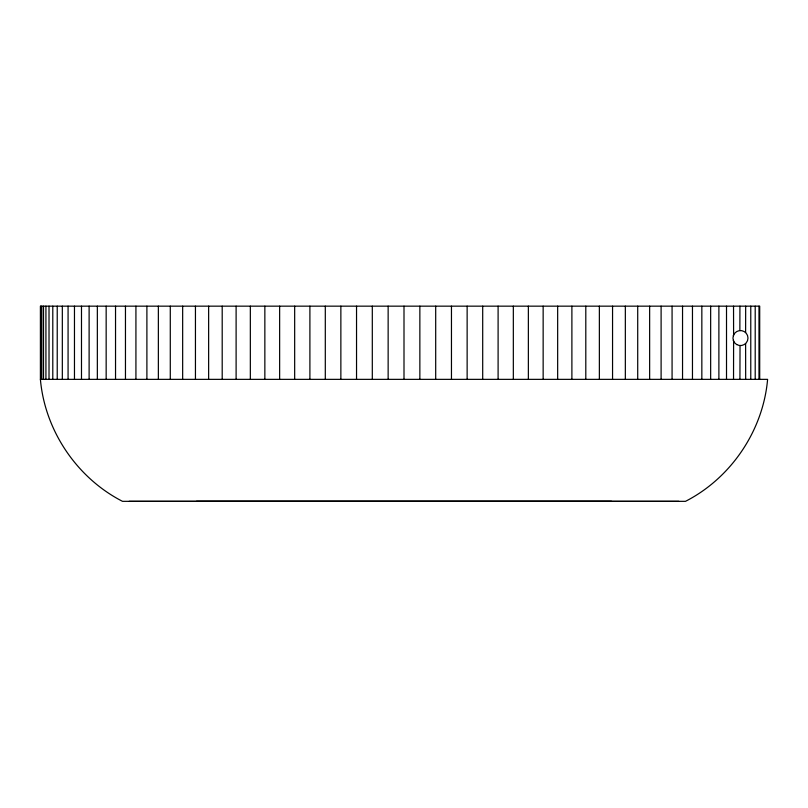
<?xml version="1.0" encoding="UTF-8"?>
<svg xmlns="http://www.w3.org/2000/svg" width="808" height="808" viewBox="0 0 808 808"><rect width="100%" height="100%" fill="white"/><g stroke="black" fill="none" stroke-linecap="round" stroke-linejoin="round"><path stroke-width="1.21" d="M733.533 379.356L733.603 341.239A12.837 12.837 0 0 1 733.422 340.32M739.865 330.583L739.926 306.161M745.612 332.532L745.673 306.161M739.926 379.356L740.037 345.561M196.455 501.334L678.821 501.334M611.545 501.334L129.179 501.334M40.4 379.356L767.6 379.356C763.136 430.472 731.179 477.952 685.497 501.334L122.503 501.334C76.821 477.952 44.864 430.472 40.4 379.356L40.4 306.161L759.702 306.161L759.702 379.356M733.533 306.161L733.603 334.896A12.837 12.837 0 0 0 733.422 335.805M745.612 343.602L745.673 379.356M758.985 306.161L758.985 379.356M755.207 306.161L755.207 379.356M750.773 306.161L750.773 379.356M726.513 306.161L726.513 379.356M718.888 306.161L718.888 379.356M710.656 306.161L710.656 379.356M701.839 306.161L701.839 379.356M692.466 306.161L692.466 379.356M682.538 306.161L682.538 379.356M672.074 306.161L672.074 379.356M661.106 306.161L661.106 379.356M649.642 306.161L649.642 379.356M637.714 306.161L637.714 379.356M625.341 306.161L625.341 379.356M612.555 306.161L612.555 379.356M599.364 306.161L599.364 379.356M585.8 306.161L585.8 379.356M571.892 306.161L571.892 379.356M557.661 306.161L557.661 379.356M543.148 306.161L543.148 379.356M528.361 306.161L528.361 379.356M513.332 306.161L513.332 379.356M498.102 306.161L498.102 379.356M482.699 306.161L482.699 379.356M467.135 306.161L467.135 379.356M451.46 306.161L451.46 379.356M435.694 306.161L435.694 379.356M419.857 306.161L419.857 379.356M404 306.161L404 379.356M388.143 306.161L388.143 379.356M372.306 306.161L372.306 379.356M356.54 306.161L356.54 379.356M340.865 306.161L340.865 379.356M325.301 306.161L325.301 379.356M309.898 306.161L309.898 379.356M294.668 306.161L294.668 379.356M279.639 306.161L279.639 379.356M264.852 306.161L264.852 379.356M250.339 306.161L250.339 379.356M236.108 306.161L236.108 379.356M222.2 306.161L222.2 379.356M208.636 306.161L208.636 379.356M195.445 306.161L195.445 379.356M182.659 306.161L182.659 379.356M170.286 306.161L170.286 379.356M158.358 306.161L158.358 379.356M146.894 306.161L146.894 379.356M135.926 306.161L135.926 379.356M125.462 306.161L125.462 379.356M115.534 306.161L115.534 379.356M106.161 306.161L106.161 379.356M97.344 306.161L97.344 379.356M89.112 306.161L89.112 379.356M81.487 306.161L81.487 379.356M74.467 306.161L74.467 379.356M68.074 306.161L68.074 379.356M62.327 306.161L62.327 379.356M57.227 306.161L57.227 379.356M52.793 306.161L52.793 379.356M49.015 306.161L49.015 379.356M45.925 306.161L45.925 379.356M43.511 306.161L43.511 379.356M41.784 306.161L41.784 379.356M40.743 306.161L40.743 379.356M736.714 344.561A7.504 7.504 0 0 0 747.976 338.067A7.504 7.504 0 0 0 736.714 331.563A7.504 7.504 0 0 0 736.714 344.561"/></g></svg>
